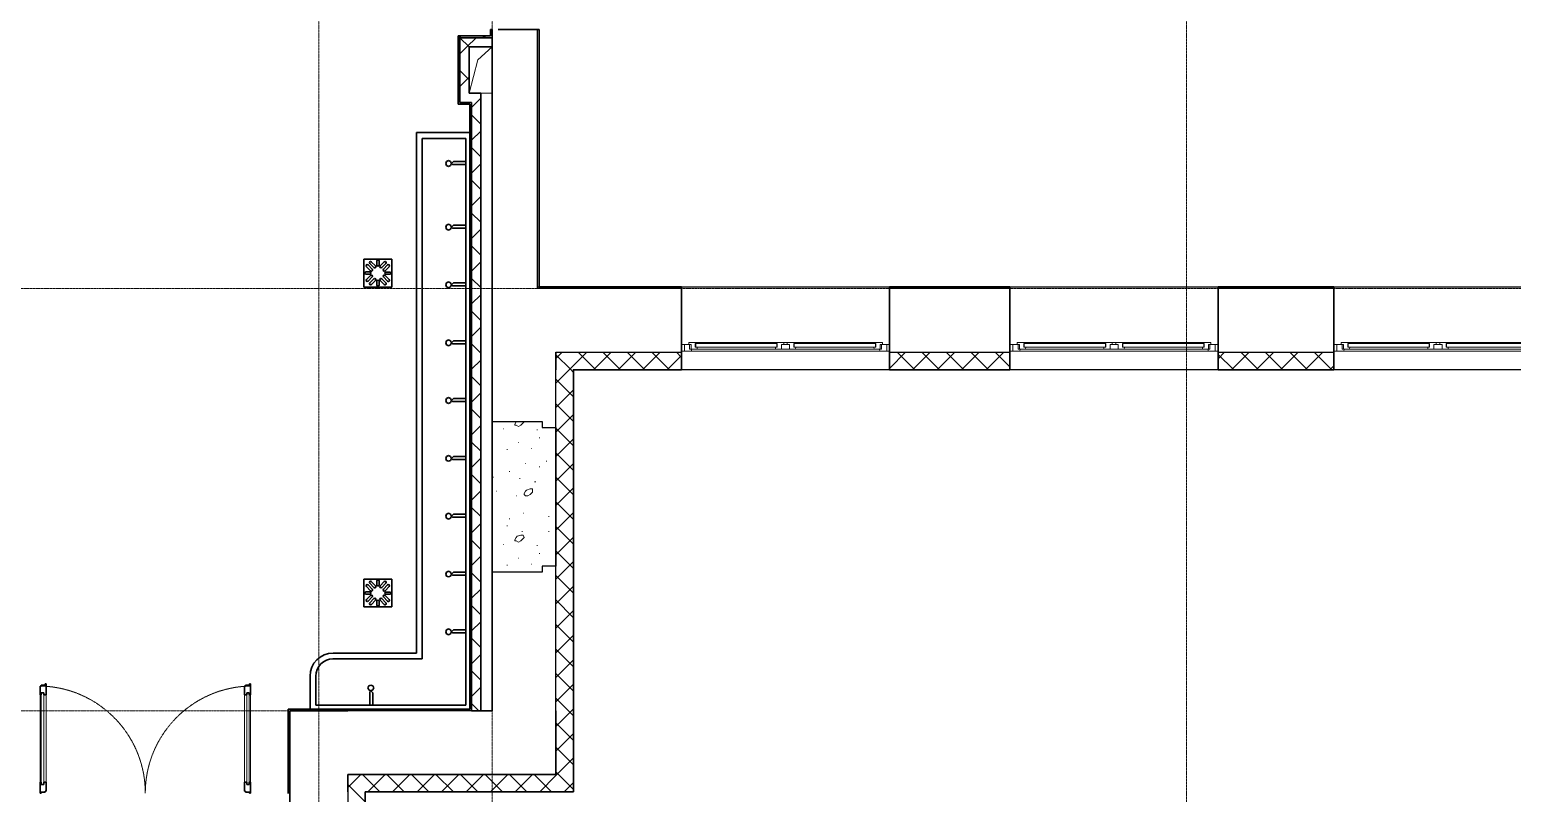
# Model space of a CAD drawing. Header units: millimetres. Extents: x -695119 to 412940, y -249585 to 622758.
# Drawn here: x 12194 to 25012, y -35734 to -29130 of the extents above; entities that cross this region are included whole.
import ezdxf

# ---------------------------------------------------------------- set-up
doc = ezdxf.new("R2010")
doc.units = ezdxf.units.MM
doc.linetypes.add('ADSK_Линия сетки', pattern=[25, 20, -2.5, 0, -2.5])
doc.linetypes.add('ADSK_Штриховая_ш2 п1_5', pattern=[4.5, 3, -1.5])
for name, color, linetype, lineweight in [('Каркас_Импост', 8, 'Continuous', 9), ('Линии', 7, 'Continuous', 9), ('Окна', 252, 'Continuous', 9), ('Оси', 252, 'Continuous', 9), ('Остекление', 8, 'Continuous', 9), ('Открывание', 8, 'ADSK_Штриховая_ш2 п1_5', 9), ('Панель', 252, 'Continuous', 30), ('Перекрытия', 7, 'Continuous', 18), ('Стены разрез', 7, 'Continuous', 30), ('Стены штриховка', 7, 'Continuous', 9)]:
    doc.layers.add(name, color=color, linetype=linetype, lineweight=lineweight)
doc.layers.add('Стены', color=194, linetype='Continuous')

# ---------------------------------------------------------------- blocks, each defined once
blk = doc.blocks.new('1 этаж')
at = {"color": 251, "lineweight": 18, "true_color": 0x636466}
for p, q in [((-28756, -110457), (-28882, -110567)), ((-28882, -110567), (-28956, -110857)), ((-28756, -110857), (-28856, -110857))]:
    blk.add_line(p, q, dxfattribs=at)
at = {"layer": 'Каркас_Импост', "color": 251, "lineweight": 18, "true_color": 0x636466}
for p, q in [((-27058, -113029), (-27096, -113029)), ((-27096, -113029), (-27096, -113087)), ((-27002, -113012), (-27058, -113012)), ((-27058, -113012), (-27058, -113029)), ((-27058, -113029), (-27038, -113029)), ((-27050, -113070), (-27050, -113029)), ((-27038, -113029), (-27038, -113070)), ((-27001, -113013), (-27002, -113012)), ((-27000, -113012), (-27001, -113013)), ((-27001, -113053), (-27001, -113021)), ((-27001, -113021), (-26983, -113021)), ((-26983, -113053), (-27001, -113053)), ((-26985, -113012), (-27000, -113012)), ((-26987, -113070), (-26983, -113053)), ((-26983, -113021), (-26985, -113012)), ((-26308, -113012), (-26311, -113021)), ((-26311, -113021), (-26293, -113021)), ((-26293, -113053), (-26311, -113053)), ((-26311, -113053), (-26306, -113070)), ((-26294, -113012), (-26308, -113012)), ((-26293, -113013), (-26294, -113012)), ((-26292, -113012), (-26293, -113013)), ((-26293, -113021), (-26293, -113053)), ((-26236, -113012), (-26292, -113012)), ((-26256, -113070), (-26256, -113029)), ((-26256, -113029), (-26236, -113029)), ((-26236, -113029), (-26236, -113012)), ((-26150, -113012), (-26206, -113012)), ((-26206, -113012), (-26206, -113029)), ((-26206, -113029), (-26186, -113029)), ((-26186, -113029), (-26186, -113070)), ((-26149, -113013), (-26150, -113012)), ((-26148, -113012), (-26149, -113013)), ((-26149, -113053), (-26149, -113021)), ((-26149, -113021), (-26131, -113021)), ((-26131, -113053), (-26149, -113053)), ((-26133, -113012), (-26148, -113012)), ((-26135, -113070), (-26131, -113053)), ((-26131, -113021), (-26133, -113012)), ((-25456, -113012), (-25459, -113021)), ((-25459, -113021), (-25441, -113021)), ((-25441, -113053), (-25459, -113053)), ((-25459, -113053), (-25454, -113070)), ((-25442, -113012), (-25456, -113012)), ((-25441, -113013), (-25442, -113012)), ((-25440, -113012), (-25441, -113013)), ((-25441, -113021), (-25441, -113053)), ((-25384, -113012), (-25440, -113012)), ((-25404, -113070), (-25404, -113029)), ((-25404, -113029), (-25384, -113029)), ((-25392, -113029), (-25392, -113070)), ((-25384, -113029), (-25384, -113012)), ((-25346, -113029), (-25384, -113029)), ((-25346, -113087), (-25346, -113029)), ((-24218, -113029), (-24256, -113029)), ((-24256, -113029), (-24256, -113087)), ((-24162, -113012), (-24218, -113012)), ((-24218, -113012), (-24218, -113029)), ((-24218, -113029), (-24198, -113029)), ((-24210, -113070), (-24210, -113029)), ((-24198, -113029), (-24198, -113070)), ((-24161, -113013), (-24162, -113012)), ((-24160, -113012), (-24161, -113013)), ((-24161, -113053), (-24161, -113021)), ((-24161, -113021), (-24143, -113021)), ((-24143, -113053), (-24161, -113053)), ((-24145, -113012), (-24160, -113012)), ((-24147, -113070), (-24143, -113053)), ((-24143, -113021), (-24145, -113012)), ((-23468, -113012), (-23471, -113021)), ((-23471, -113021), (-23453, -113021)), ((-23453, -113053), (-23471, -113053)), ((-23471, -113053), (-23466, -113070)), ((-23454, -113012), (-23468, -113012)), ((-23453, -113013), (-23454, -113012)), ((-23452, -113012), (-23453, -113013)), ((-23453, -113021), (-23453, -113053)), ((-23396, -113012), (-23452, -113012)), ((-23416, -113070), (-23416, -113029)), ((-23416, -113029), (-23396, -113029)), ((-23396, -113029), (-23396, -113012)), ((-23310, -113012), (-23366, -113012)), ((-23366, -113012), (-23366, -113029)), ((-23366, -113029), (-23346, -113029)), ((-23346, -113029), (-23346, -113070)), ((-23309, -113013), (-23310, -113012)), ((-23308, -113012), (-23309, -113013)), ((-23309, -113053), (-23309, -113021)), ((-23309, -113021), (-23291, -113021)), ((-23291, -113053), (-23309, -113053)), ((-23293, -113012), (-23308, -113012)), ((-23295, -113070), (-23291, -113053)), ((-23291, -113021), (-23293, -113012)), ((-22616, -113012), (-22619, -113021)), ((-22619, -113021), (-22601, -113021)), ((-22601, -113053), (-22619, -113053)), ((-22619, -113053), (-22614, -113070)), ((-22602, -113012), (-22616, -113012)), ((-22601, -113013), (-22602, -113012)), ((-22600, -113012), (-22601, -113013)), ((-22601, -113021), (-22601, -113053)), ((-22544, -113012), (-22600, -113012)), ((-22564, -113070), (-22564, -113029)), ((-22564, -113029), (-22544, -113029)), ((-22552, -113029), (-22552, -113070)), ((-22544, -113029), (-22544, -113012)), ((-22506, -113029), (-22544, -113029)), ((-22506, -113087), (-22506, -113029)), ((-21418, -113029), (-21456, -113029)), ((-21456, -113029), (-21456, -113087)), ((-21362, -113012), (-21418, -113012)), ((-21418, -113012), (-21418, -113029)), ((-21418, -113029), (-21398, -113029)), ((-21410, -113070), (-21410, -113029)), ((-21398, -113029), (-21398, -113070)), ((-21361, -113013), (-21362, -113012)), ((-21360, -113012), (-21361, -113013)), ((-21361, -113053), (-21361, -113021)), ((-21361, -113021), (-21343, -113021)), ((-21343, -113053), (-21361, -113053)), ((-21345, -113012), (-21360, -113012)), ((-21347, -113070), (-21343, -113053)), ((-21343, -113021), (-21345, -113012)), ((-20668, -113012), (-20671, -113021)), ((-20671, -113021), (-20653, -113021)), ((-20653, -113053), (-20671, -113053)), ((-20671, -113053), (-20666, -113070)), ((-20654, -113012), (-20668, -113012)), ((-20653, -113013), (-20654, -113012)), ((-20652, -113012), (-20653, -113013)), ((-20653, -113021), (-20653, -113053)), ((-20596, -113012), (-20652, -113012)), ((-20616, -113070), (-20616, -113029)), ((-20616, -113029), (-20596, -113029)), ((-20596, -113029), (-20596, -113012)), ((-20510, -113012), (-20566, -113012)), ((-20566, -113012), (-20566, -113029)), ((-20566, -113029), (-20546, -113029)), ((-20546, -113029), (-20546, -113070)), ((-20509, -113013), (-20510, -113012)), ((-20508, -113012), (-20509, -113013)), ((-20509, -113053), (-20509, -113021)), ((-20509, -113021), (-20491, -113021)), ((-20491, -113053), (-20509, -113053)), ((-20493, -113012), (-20508, -113012)), ((-20495, -113070), (-20491, -113053)), ((-20491, -113021), (-20493, -113012)), ((-27096, -113087), (-27036, -113087)), ((-27038, -113070), (-27050, -113070)), ((-27038, -113070), (-26987, -113070)), ((-27036, -113087), (-27032, -113070)), ((-26306, -113070), (-26256, -113070)), ((-26186, -113070), (-26135, -113070)), ((-25454, -113070), (-25404, -113070)), ((-25410, -113070), (-25405, -113087)), ((-25405, -113087), (-25346, -113087)), ((-25392, -113070), (-25404, -113070)), ((-24256, -113087), (-24196, -113087)), ((-24198, -113070), (-24210, -113070)), ((-24198, -113070), (-24147, -113070)), ((-24196, -113087), (-24192, -113070)), ((-23466, -113070), (-23416, -113070)), ((-23346, -113070), (-23295, -113070)), ((-22614, -113070), (-22564, -113070)), ((-22570, -113070), (-22565, -113087)), ((-22565, -113087), (-22506, -113087)), ((-22552, -113070), (-22564, -113070)), ((-21456, -113087), (-21396, -113087)), ((-21398, -113070), (-21410, -113070)), ((-21398, -113070), (-21347, -113070)), ((-21396, -113087), (-21392, -113070)), ((-20666, -113070), (-20616, -113070)), ((-20546, -113070), (-20495, -113070))]:
    blk.add_line(p, q, dxfattribs=at)
at = {"layer": 'Каркас_Импост', "color": 251, "true_color": 0x636466}
for p, q in [((-27000, -113012), (-27002, -113012)), ((-26308, -113012), (-26985, -113012)), ((-26292, -113012), (-26294, -113012)), ((-26236, -113012), (-26206, -113012)), ((-26206, -113029), (-26236, -113029)), ((-26148, -113012), (-26150, -113012)), ((-25456, -113012), (-26133, -113012)), ((-25440, -113012), (-25442, -113012)), ((-24160, -113012), (-24162, -113012)), ((-23468, -113012), (-24145, -113012)), ((-23452, -113012), (-23454, -113012)), ((-23396, -113012), (-23366, -113012)), ((-23366, -113029), (-23396, -113029)), ((-23308, -113012), (-23310, -113012)), ((-22616, -113012), (-23293, -113012)), ((-22600, -113012), (-22602, -113012)), ((-21360, -113012), (-21362, -113012)), ((-20668, -113012), (-21345, -113012)), ((-20652, -113012), (-20654, -113012)), ((-20596, -113012), (-20566, -113012)), ((-20566, -113029), (-20596, -113029)), ((-20508, -113012), (-20510, -113012)), ((-19816, -113012), (-20493, -113012)), ((-27036, -113087), (-25405, -113087)), ((-26987, -113070), (-26306, -113070)), ((-26186, -113070), (-26256, -113070)), ((-26135, -113070), (-25454, -113070)), ((-24196, -113087), (-22565, -113087)), ((-24147, -113070), (-23466, -113070)), ((-23346, -113070), (-23416, -113070)), ((-23295, -113070), (-22614, -113070)), ((-21396, -113087), (-19765, -113087)), ((-21347, -113070), (-20666, -113070)), ((-20546, -113070), (-20616, -113070)), ((-20495, -113070), (-19814, -113070))]:
    blk.add_line(p, q, dxfattribs=at)
at = {"layer": 'Линии', "color": 251, "lineweight": 30, "true_color": 0x636466}
for p, q in [((-29412, -115698), (-29412, -111198)), ((-28951, -111198), (-29412, -111198)), ((-29362, -115749), (-29362, -111248)), ((-28986, -111248), (-29362, -111248)), ((-28986, -111248), (-28986, -116147)), ((-29151, -111448), (-29159, -111465)), ((-29159, -111465), (-29151, -111482)), ((-29134, -111439), (-29151, -111448)), ((-29151, -111482), (-29134, -111490)), ((-29117, -111448), (-29134, -111439)), ((-29134, -111490), (-29117, -111482)), ((-29109, -111465), (-29117, -111448)), ((-29117, -111482), (-29109, -111465)), ((-29100, -111456), (-29109, -111465)), ((-29109, -111465), (-29100, -111473)), ((-29092, -111448), (-29100, -111456)), ((-29100, -111473), (-29092, -111473)), ((-28990, -111448), (-29092, -111448)), ((-29092, -111473), (-28990, -111473)), ((-29151, -111998), (-29159, -112015)), ((-29159, -112015), (-29151, -112032)), ((-29134, -111989), (-29151, -111998)), ((-29117, -111998), (-29134, -111989)), ((-29109, -112015), (-29117, -111998)), ((-29117, -112032), (-29109, -112015)), ((-29100, -112006), (-29109, -112015)), ((-29109, -112015), (-29100, -112023)), ((-29092, -111998), (-29100, -112006)), ((-29100, -112023), (-29092, -112023)), ((-28990, -111998), (-29092, -111998)), ((-29092, -112023), (-28990, -112023)), ((-29151, -112032), (-29134, -112040)), ((-29134, -112040), (-29117, -112032)), ((-29626, -112292), (-29866, -112292)), ((-29866, -112293), (-29866, -112533)), ((-29847, -112402), (-29815, -112402)), ((-29808, -112393), (-29844, -112357)), ((-29830, -112342), (-29794, -112378)), ((-29780, -112364), (-29816, -112328)), ((-29802, -112314), (-29766, -112350)), ((-29755, -112342), (-29755, -112309)), ((-29735, -112309), (-29735, -112342)), ((-29690, -112314), (-29727, -112350)), ((-29712, -112364), (-29676, -112328)), ((-29698, -112378), (-29662, -112342)), ((-29647, -112357), (-29683, -112393)), ((-29674, -112403), (-29642, -112403)), ((-29626, -112533), (-29626, -112293)), ((-29866, -112533), (-29626, -112533)), ((-29815, -112422), (-29848, -112422)), ((-29844, -112468), (-29808, -112432)), ((-29794, -112446), (-29830, -112483)), ((-29816, -112497), (-29779, -112461)), ((-29765, -112475), (-29801, -112511)), ((-29755, -112515), (-29755, -112483)), ((-29735, -112483), (-29735, -112515)), ((-29690, -112511), (-29726, -112475)), ((-29712, -112461), (-29676, -112497)), ((-29661, -112483), (-29698, -112446)), ((-29683, -112432), (-29647, -112468)), ((-29642, -112423), (-29674, -112423)), ((-29151, -112498), (-29159, -112515)), ((-29159, -112515), (-29151, -112532)), ((-29134, -112489), (-29151, -112498)), ((-29151, -112532), (-29134, -112540)), ((-29117, -112498), (-29134, -112489)), ((-29134, -112540), (-29117, -112532)), ((-29109, -112515), (-29117, -112498)), ((-29117, -112532), (-29109, -112515)), ((-29100, -112506), (-29109, -112515)), ((-29109, -112515), (-29100, -112523)), ((-29092, -112498), (-29100, -112506)), ((-29100, -112523), (-29092, -112523)), ((-28990, -112498), (-29092, -112498)), ((-29092, -112523), (-28990, -112523)), ((-29151, -112998), (-29159, -113015)), ((-29159, -113015), (-29151, -113032)), ((-29134, -112989), (-29151, -112998)), ((-29151, -113032), (-29134, -113040)), ((-29117, -112998), (-29134, -112989)), ((-29134, -113040), (-29117, -113032)), ((-29109, -113015), (-29117, -112998)), ((-29117, -113032), (-29109, -113015)), ((-29100, -113006), (-29109, -113015)), ((-29109, -113015), (-29100, -113023)), ((-29092, -112998), (-29100, -113006)), ((-29100, -113023), (-29092, -113023)), ((-28990, -112998), (-29092, -112998)), ((-29092, -113023), (-28990, -113023)), ((-29151, -113498), (-29159, -113515)), ((-29159, -113515), (-29151, -113532)), ((-29134, -113489), (-29151, -113498)), ((-29151, -113532), (-29134, -113540)), ((-29117, -113498), (-29134, -113489)), ((-29134, -113540), (-29117, -113532)), ((-29109, -113515), (-29117, -113498)), ((-29117, -113532), (-29109, -113515)), ((-29100, -113506), (-29109, -113515)), ((-29109, -113515), (-29100, -113523)), ((-29092, -113498), (-29100, -113506)), ((-29100, -113523), (-29092, -113523)), ((-28990, -113498), (-29092, -113498)), ((-29092, -113523), (-28990, -113523)), ((-29151, -113998), (-29159, -114015)), ((-29159, -114015), (-29151, -114032)), ((-29134, -113989), (-29151, -113998)), ((-29151, -114032), (-29134, -114040)), ((-29117, -113998), (-29134, -113989)), ((-29134, -114040), (-29117, -114032)), ((-29109, -114015), (-29117, -113998)), ((-29117, -114032), (-29109, -114015)), ((-29100, -114006), (-29109, -114015)), ((-29109, -114015), (-29100, -114023)), ((-29092, -113998), (-29100, -114006)), ((-29100, -114023), (-29092, -114023)), ((-28990, -113998), (-29092, -113998)), ((-29092, -114023), (-28990, -114023)), ((-29151, -114498), (-29159, -114515)), ((-29159, -114515), (-29151, -114532)), ((-29134, -114489), (-29151, -114498)), ((-29151, -114532), (-29134, -114540)), ((-29117, -114498), (-29134, -114489)), ((-29134, -114540), (-29117, -114532)), ((-29109, -114515), (-29117, -114498)), ((-29117, -114532), (-29109, -114515)), ((-29100, -114506), (-29109, -114515)), ((-29109, -114515), (-29100, -114523)), ((-29092, -114498), (-29100, -114506)), ((-29100, -114523), (-29092, -114523)), ((-28990, -114498), (-29092, -114498)), ((-29092, -114523), (-28990, -114523)), ((-29866, -115059), (-29866, -115299)), ((-29626, -115059), (-29866, -115059)), ((-29780, -115131), (-29816, -115094)), ((-29802, -115080), (-29766, -115117)), ((-29755, -115108), (-29755, -115076)), ((-29735, -115076), (-29735, -115108)), ((-29690, -115080), (-29727, -115117)), ((-29712, -115131), (-29676, -115094)), ((-29626, -115299), (-29626, -115059)), ((-29151, -114998), (-29159, -115015)), ((-29159, -115015), (-29151, -115032)), ((-29134, -114989), (-29151, -114998)), ((-29151, -115032), (-29134, -115040)), ((-29117, -114998), (-29134, -114989)), ((-29134, -115040), (-29117, -115032)), ((-29109, -115015), (-29117, -114998)), ((-29117, -115032), (-29109, -115015)), ((-29100, -115006), (-29109, -115015)), ((-29109, -115015), (-29100, -115023)), ((-29092, -114998), (-29100, -115006)), ((-29100, -115023), (-29092, -115023)), ((-28990, -114998), (-29092, -114998)), ((-29092, -115023), (-28990, -115023)), ((-29815, -115189), (-29848, -115189)), ((-29847, -115169), (-29815, -115169)), ((-29808, -115160), (-29844, -115123)), ((-29844, -115235), (-29808, -115199)), ((-29830, -115109), (-29794, -115145)), ((-29794, -115213), (-29830, -115249)), ((-29816, -115264), (-29779, -115227)), ((-29712, -115227), (-29676, -115264)), ((-29698, -115145), (-29662, -115109)), ((-29661, -115249), (-29698, -115213)), ((-29647, -115123), (-29683, -115160)), ((-29683, -115199), (-29647, -115235)), ((-29674, -115170), (-29642, -115170)), ((-29642, -115190), (-29674, -115190)), ((-29866, -115299), (-29626, -115299)), ((-29765, -115241), (-29801, -115278)), ((-29755, -115282), (-29755, -115250)), ((-29735, -115250), (-29735, -115282)), ((-29690, -115278), (-29726, -115241)), ((-29134, -115489), (-29151, -115498)), ((-29117, -115498), (-29134, -115489)), ((-29151, -115498), (-29159, -115515)), ((-29159, -115515), (-29151, -115532)), ((-29151, -115532), (-29134, -115540)), ((-29134, -115540), (-29117, -115532)), ((-29109, -115515), (-29117, -115498)), ((-29117, -115532), (-29109, -115515)), ((-29100, -115506), (-29109, -115515)), ((-29109, -115515), (-29100, -115523)), ((-29092, -115498), (-29100, -115506)), ((-29100, -115523), (-29092, -115523)), ((-28990, -115498), (-29092, -115498)), ((-29092, -115523), (-28990, -115523)), ((-30132, -115698), (-29412, -115698)), ((-30136, -115749), (-29362, -115749)), ((-30332, -116182), (-30332, -115898)), ((-30282, -116147), (-30282, -115898)), ((-29823, -115982), (-29831, -115999)), ((-29831, -115999), (-29823, -116016)), ((-29806, -115974), (-29823, -115982)), ((-29789, -115982), (-29806, -115974)), ((-29781, -115999), (-29789, -115982)), ((-29789, -116016), (-29781, -115999)), ((-29823, -116016), (-29806, -116024)), ((-29806, -116024), (-29814, -116033)), ((-29814, -116033), (-29814, -116041)), ((-29814, -116041), (-29814, -116143)), ((-29806, -116024), (-29789, -116016)), ((-29798, -116033), (-29806, -116024)), ((-29789, -116041), (-29798, -116033)), ((-29789, -116143), (-29789, -116041)), ((-28986, -116147), (-30282, -116147))]:
    blk.add_line(p, q, dxfattribs=at)
for centre, radius, start, end in [((-29847, -112412), 10, 89.6219, 269.6219), ((-29837, -112349), 10, 45, 225), ((-29809, -112321), 10, 45, 225), ((-29815, -112412), 10, 269.6219, 89.6219), ((-29801, -112386), 10, 225, 45), ((-29773, -112357), 10, 225, 45), ((-29745, -112309), 10, 0, 180), ((-29745, -112342), 10, 180, 0), ((-29719, -112357), 10, 135, 315), ((-29690, -112386), 10, 135, 315), ((-29683, -112321), 10, 315, 135), ((-29674, -112413), 10, 89.6219, 269.6219), ((-29655, -112349), 10, 315, 135), ((-29642, -112413), 10, 269.6219, 89.6219), ((-29837, -112475), 10, 135, 315), ((-29808, -112504), 10, 135, 315), ((-29801, -112439), 10, 315, 135), ((-29772, -112468), 10, 315, 135), ((-29745, -112483), 10, 0, 180), ((-29745, -112515), 10, 180, 0), ((-29719, -112468), 10, 45, 225), ((-29690, -112439), 10, 45, 225), ((-29683, -112504), 10, 225, 45), ((-29654, -112475), 10, 225, 45), ((-29809, -115087), 10, 45, 225), ((-29745, -115076), 10, 0, 180), ((-29683, -115087), 10, 315, 135), ((-29847, -115179), 10, 89.6219, 269.6219), ((-29837, -115116), 10, 45, 225), ((-29815, -115179), 10, 269.6219, 89.6219), ((-29801, -115153), 10, 225, 45), ((-29801, -115206), 10, 315, 135), ((-29773, -115124), 10, 225, 45), ((-29772, -115234), 10, 315, 135), ((-29745, -115108), 10, 180, 0), ((-29719, -115124), 10, 135, 315), ((-29719, -115234), 10, 45, 225), ((-29690, -115153), 10, 135, 315), ((-29690, -115206), 10, 45, 225), ((-29674, -115180), 10, 89.6219, 269.6219), ((-29655, -115116), 10, 315, 135), ((-29642, -115180), 10, 269.6219, 89.6219), ((-29837, -115242), 10, 135, 315), ((-29808, -115271), 10, 135, 315), ((-29745, -115250), 10, 0, 180), ((-29745, -115282), 10, 180, 0), ((-29683, -115271), 10, 225, 45), ((-29654, -115242), 10, 225, 45), ((-30132, -115898), 200, 90, 180), ((-30132, -115898), 150, 90, 180)]:
    blk.add_arc(centre, radius, start, end, dxfattribs=at)
at = {"layer": 'Окна', "color": 251, "true_color": 0x636466}
for p, q in [((-27096, -113029), (-27121, -113029)), ((-27096, -113087), (-27096, -113029)), ((-25321, -113029), (-25346, -113029)), ((-25346, -113029), (-25346, -113087)), ((-24256, -113029), (-24281, -113029)), ((-24256, -113087), (-24256, -113029)), ((-22481, -113029), (-22506, -113029)), ((-22506, -113029), (-22506, -113087)), ((-21456, -113029), (-21481, -113029)), ((-21456, -113087), (-21456, -113029)), ((-27121, -113087), (-27096, -113087)), ((-25346, -113087), (-25321, -113087)), ((-24281, -113087), (-24256, -113087)), ((-22506, -113087), (-22481, -113087)), ((-21481, -113087), (-21456, -113087))]:
    blk.add_line(p, q, dxfattribs=at)
at = {"layer": 'Оси', "color": 251, "linetype": 'ADSK_Линия сетки', "true_color": 0x636466}
for p, q in [((-30256, -96281), (-30256, -160943)), ((-28756, -96281), (-28756, -160943)), ((-22756, -96281), (-22756, -159673)), ((4311, -112547), (-72628, -112547)), ((-30136, -116197), (-72628, -116197))]:
    blk.add_line(p, q, dxfattribs=at)
at = {"layer": 'Остекление', "color": 251, "true_color": 0x636466}
for p, q in [((-26998, -113021), (-27001, -113021)), ((-27001, -113021), (-27001, -113053)), ((-27001, -113053), (-26998, -113053)), ((-26296, -113021), (-26998, -113021)), ((-26998, -113021), (-26998, -113053)), ((-26998, -113053), (-26998, -113021)), ((-26998, -113053), (-26296, -113053)), ((-26296, -113053), (-26296, -113021)), ((-26296, -113021), (-26296, -113053)), ((-26293, -113021), (-26296, -113021)), ((-26296, -113053), (-26293, -113053)), ((-26293, -113053), (-26293, -113021)), ((-26146, -113021), (-26149, -113021)), ((-26149, -113021), (-26149, -113053)), ((-26149, -113053), (-26146, -113053)), ((-25444, -113021), (-26146, -113021)), ((-26146, -113021), (-26146, -113053)), ((-26146, -113053), (-26146, -113021)), ((-26146, -113053), (-25444, -113053)), ((-25444, -113053), (-25444, -113021)), ((-25444, -113021), (-25444, -113053)), ((-25441, -113021), (-25444, -113021)), ((-25444, -113053), (-25441, -113053)), ((-25441, -113053), (-25441, -113021)), ((-24158, -113021), (-24161, -113021)), ((-24161, -113021), (-24161, -113053)), ((-24161, -113053), (-24158, -113053)), ((-23456, -113021), (-24158, -113021)), ((-24158, -113021), (-24158, -113053)), ((-24158, -113053), (-24158, -113021)), ((-24158, -113053), (-23456, -113053)), ((-23456, -113053), (-23456, -113021)), ((-23456, -113021), (-23456, -113053)), ((-23453, -113021), (-23456, -113021)), ((-23456, -113053), (-23453, -113053)), ((-23453, -113053), (-23453, -113021)), ((-23306, -113021), (-23309, -113021)), ((-23309, -113021), (-23309, -113053)), ((-23309, -113053), (-23306, -113053)), ((-22604, -113021), (-23306, -113021)), ((-23306, -113021), (-23306, -113053)), ((-23306, -113053), (-23306, -113021)), ((-23306, -113053), (-22604, -113053)), ((-22604, -113053), (-22604, -113021)), ((-22604, -113021), (-22604, -113053)), ((-22601, -113021), (-22604, -113021)), ((-22604, -113053), (-22601, -113053)), ((-22601, -113053), (-22601, -113021)), ((-21358, -113021), (-21361, -113021)), ((-21361, -113021), (-21361, -113053)), ((-21361, -113053), (-21358, -113053)), ((-20656, -113021), (-21358, -113021)), ((-21358, -113021), (-21358, -113053)), ((-21358, -113053), (-21358, -113021)), ((-21358, -113053), (-20656, -113053)), ((-20656, -113053), (-20656, -113021)), ((-20656, -113021), (-20656, -113053)), ((-20653, -113021), (-20656, -113021)), ((-20656, -113053), (-20653, -113053)), ((-20653, -113053), (-20653, -113021)), ((-20506, -113021), (-20509, -113021)), ((-20509, -113021), (-20509, -113053)), ((-20509, -113053), (-20506, -113053)), ((-19804, -113021), (-20506, -113021)), ((-20506, -113021), (-20506, -113053)), ((-20506, -113053), (-20506, -113021)), ((-20506, -113053), (-19804, -113053)), ((-32655, -116041), (-32655, -116833)), ((-32634, -116041), (-32655, -116041)), ((-32634, -116833), (-32634, -116041)), ((-30878, -116833), (-30878, -116041)), ((-30878, -116041), (-30857, -116041)), ((-30857, -116041), (-30857, -116833)), ((-32655, -116833), (-32634, -116833)), ((-30857, -116833), (-30878, -116833))]:
    blk.add_line(p, q, dxfattribs=at)
at = {"layer": 'Открывание', "color": 251, "true_color": 0x636466}
for centre, start, end in [((-32682, -116909), 0, 88.8862), ((-30830, -116909), 91.1138, 180)]:
    blk.add_arc(centre, 926, start, end, dxfattribs=at)
at = {"layer": 'Панель', "color": 251, "true_color": 0x636466}
for p, q in [((-32656, -115983), (-32664, -115983)), ((-32664, -115983), (-32664, -116059)), ((-32622, -115974), (-32656, -115974)), ((-32656, -115974), (-32656, -115983)), ((-32614, -115965), (-32622, -115965)), ((-32622, -115965), (-32622, -115974)), ((-32614, -116059), (-32614, -115965)), ((-30890, -115983), (-30898, -115983)), ((-30898, -115983), (-30898, -116059)), ((-30856, -115974), (-30890, -115974)), ((-30890, -115974), (-30890, -115983)), ((-30848, -115965), (-30856, -115965)), ((-30856, -115965), (-30856, -115974)), ((-30848, -116059), (-30848, -115965)), ((-32655, -116059), (-32664, -116059)), ((-32655, -116041), (-32655, -116059)), ((-32634, -116041), (-32655, -116041)), ((-32634, -116059), (-32634, -116041)), ((-32614, -116059), (-32634, -116059)), ((-30898, -116059), (-30878, -116059)), ((-30878, -116059), (-30878, -116041)), ((-30878, -116041), (-30857, -116041)), ((-30857, -116041), (-30857, -116059)), ((-30857, -116059), (-30848, -116059)), ((-32664, -116815), (-32664, -116909)), ((-32655, -116815), (-32664, -116815)), ((-32655, -116833), (-32655, -116815)), ((-32634, -116833), (-32655, -116833)), ((-32634, -116815), (-32634, -116833)), ((-32614, -116815), (-32634, -116815)), ((-32622, -116900), (-32622, -116891)), ((-32622, -116891), (-32614, -116891)), ((-32614, -116891), (-32614, -116815)), ((-30898, -116815), (-30898, -116891)), ((-30898, -116815), (-30878, -116815)), ((-30898, -116891), (-30890, -116891)), ((-30890, -116891), (-30890, -116900)), ((-30878, -116815), (-30878, -116833)), ((-30878, -116833), (-30857, -116833)), ((-30857, -116815), (-30848, -116815)), ((-30857, -116833), (-30857, -116815)), ((-30848, -116909), (-30848, -116815)), ((-32664, -116909), (-32656, -116909)), ((-32656, -116909), (-32656, -116900)), ((-32656, -116900), (-32622, -116900)), ((-30890, -116900), (-30856, -116900)), ((-30856, -116900), (-30856, -116909)), ((-30856, -116909), (-30848, -116909))]:
    blk.add_line(p, q, dxfattribs=at)
at = {"layer": 'Панель', "color": 251, "lineweight": 9, "true_color": 0x636466}
for p, q in [((-32664, -116059), (-32664, -116815)), ((-32614, -116815), (-32614, -116059)), ((-30898, -116059), (-30898, -116815)), ((-30848, -116815), (-30848, -116059))]:
    blk.add_line(p, q, dxfattribs=at)
at = {"layer": 'Перекрытия', "color": 251, "true_color": 0x636466}
blk.add_line((-28756, -110857), (-28856, -110857), dxfattribs=at)
at = {"layer": 'Стены', "color": 251, "true_color": 0x636466}
for p, q in [((-28756, -110307), (-28756, -110377)), ((-28756, -110377), (-28756, -110307)), ((-28366, -112532), (-28366, -110307)), ((-27121, -112532), (-25321, -112532)), ((-24281, -112532), (-22481, -112532)), ((-21481, -112532), (-19681, -112532)), ((-27121, -112547), (-28366, -112547)), ((-24281, -112547), (-25321, -112547)), ((-21481, -112547), (-22481, -112547)), ((-28206, -113097), (-27121, -113097)), ((-25321, -113097), (-24281, -113097)), ((-22481, -113097), (-21481, -113097)), ((-28206, -113747), (-28206, -113249)), ((-25321, -113249), (-27121, -113249)), ((-22481, -113249), (-24281, -113249)), ((-19681, -113249), (-21481, -113249)), ((-28756, -113697), (-28326, -113697)), ((-28326, -113697), (-28326, -113747)), ((-28326, -113747), (-28206, -113747)), ((-28206, -114947), (-28326, -114947)), ((-28326, -114947), (-28326, -114997)), ((-28206, -116197), (-28206, -114947)), ((-28326, -114997), (-28756, -114997)), ((-28936, -116197), (-30006, -116197)), ((-30006, -116899), (-30006, -117357))]:
    blk.add_line(p, q, dxfattribs=at)
at = {"layer": 'Стены разрез', "color": 251, "true_color": 0x636466}
for p, q in [((-28771, -110362), (-29051, -110362)), ((-29051, -110362), (-29051, -110952)), ((-28771, -110307), (-28771, -110362)), ((-28756, -110307), (-28771, -110307)), ((-28351, -110307), (-28706, -110307)), ((-28351, -112532), (-28351, -110307)), ((-29036, -110377), (-29036, -110937)), ((-29036, -110377), (-28756, -110377)), ((-28956, -110857), (-28956, -110457)), ((-28956, -110457), (-28756, -110457)), ((-28756, -110377), (-28756, -116197)), ((-28856, -110857), (-28956, -110857)), ((-28856, -116197), (-28856, -110857)), ((-29051, -110952), (-28951, -110952)), ((-29036, -110937), (-28936, -110937)), ((-28951, -110952), (-28951, -116182)), ((-28936, -110937), (-28936, -116197)), ((-28366, -112547), (-28366, -112532)), ((-27121, -112532), (-28351, -112532)), ((-27121, -113249), (-27121, -112532)), ((-25321, -112532), (-25321, -113249)), ((-24281, -112532), (-25321, -112532)), ((-24281, -113249), (-24281, -112532)), ((-22481, -112532), (-22481, -113249)), ((-21481, -112532), (-22481, -112532)), ((-21481, -113249), (-21481, -112532)), ((-28206, -113249), (-28206, -113097)), ((-28054, -113249), (-27121, -113249)), ((-28054, -116899), (-28054, -113249)), ((-25321, -113249), (-24281, -113249)), ((-22481, -113249), (-21481, -113249)), ((-28206, -113747), (-28206, -114947)), ((-28951, -116182), (-30521, -116182)), ((-30521, -116182), (-30521, -116912)), ((-30006, -116197), (-30506, -116197)), ((-30506, -117062), (-30506, -116197)), ((-28756, -116197), (-28936, -116197)), ((-28206, -116747), (-28206, -116197)), ((-30006, -116747), (-28206, -116747)), ((-30006, -116747), (-30006, -116899)), ((-29854, -116899), (-28054, -116899)), ((-29854, -117357), (-29854, -116899))]:
    blk.add_line(p, q, dxfattribs=at)
at = {"layer": 'Стены разрез', "color": 251, "linetype": 'Continuous', "lineweight": 9, "true_color": 0x636466}
for p, q in [((-29039, -110377), (-29024, -110362)), ((-28825, -110377), (-28840, -110362)), ((-28827, -110377), (-28812, -110362)), ((-28771, -110322), (-28757, -110307)), ((-29037, -110377), (-29051, -110363)), ((-29051, -110389), (-29039, -110377)), ((-29036, -110378), (-29037, -110377)), ((-28957, -110457), (-29036, -110378)), ((-29036, -110516), (-28977, -110457)), ((-28977, -110457), (-28897, -110377)), ((-28956, -110458), (-28957, -110457)), ((-29036, -110591), (-29051, -110576)), ((-29051, -110602), (-29036, -110587)), ((-28956, -110741), (-29036, -110661)), ((-29036, -110799), (-28956, -110719)), ((-29036, -110803), (-29051, -110788)), ((-29051, -110814), (-29036, -110799)), ((-28977, -110952), (-28962, -110937)), ((-28936, -110981), (-28892, -110937)), ((-28892, -110937), (-28856, -110901)), ((-28936, -111115), (-28951, -111100)), ((-28951, -111138), (-28936, -111123)), ((-28856, -111124), (-28936, -111044)), ((-28936, -111264), (-28856, -111184)), ((-28936, -111327), (-28951, -111312)), ((-28951, -111350), (-28936, -111335)), ((-28856, -111407), (-28936, -111327)), ((-28936, -111547), (-28856, -111467)), ((-28936, -111539), (-28951, -111524)), ((-28951, -111562), (-28936, -111547)), ((-28856, -111690), (-28936, -111610)), ((-28936, -111751), (-28951, -111736)), ((-28951, -111774), (-28936, -111759)), ((-28936, -111830), (-28856, -111750)), ((-28856, -111973), (-28936, -111893)), ((-28936, -111963), (-28951, -111948)), ((-28951, -111986), (-28936, -111971)), ((-28936, -112113), (-28856, -112033)), ((-28936, -112176), (-28951, -112161)), ((-28951, -112199), (-28936, -112184)), ((-28856, -112256), (-28936, -112176)), ((-28936, -112388), (-28951, -112373)), ((-28951, -112411), (-28936, -112396)), ((-28936, -112396), (-28856, -112316)), ((-28856, -112538), (-28936, -112458)), ((-28352, -112547), (-28366, -112533)), ((-28239, -112547), (-28224, -112532)), ((-28140, -112547), (-28155, -112532)), ((-28027, -112547), (-28012, -112532)), ((-27928, -112547), (-27943, -112532)), ((-27815, -112547), (-27800, -112532)), ((-27715, -112547), (-27730, -112532)), ((-27603, -112547), (-27588, -112532)), ((-27503, -112547), (-27518, -112532)), ((-27390, -112547), (-27375, -112532)), ((-27291, -112547), (-27306, -112532)), ((-27178, -112547), (-27163, -112532)), ((-25269, -112547), (-25254, -112532)), ((-25170, -112547), (-25185, -112532)), ((-25057, -112547), (-25042, -112532)), ((-24958, -112547), (-24973, -112532)), ((-24845, -112547), (-24830, -112532)), ((-24746, -112547), (-24761, -112532)), ((-24633, -112547), (-24618, -112532)), ((-24533, -112547), (-24548, -112532)), ((-24421, -112547), (-24406, -112532)), ((-24321, -112547), (-24336, -112532)), ((-22412, -112547), (-22427, -112532)), ((-22299, -112547), (-22284, -112532)), ((-22200, -112547), (-22215, -112532)), ((-22087, -112547), (-22072, -112532)), ((-21988, -112547), (-22003, -112532)), ((-21875, -112547), (-21860, -112532)), ((-21776, -112547), (-21791, -112532)), ((-21663, -112547), (-21648, -112532)), ((-21564, -112547), (-21579, -112532)), ((-28936, -112600), (-28951, -112585)), ((-28951, -112623), (-28936, -112608)), ((-28936, -112679), (-28856, -112599)), ((-28936, -112812), (-28951, -112797)), ((-28856, -112821), (-28936, -112741)), ((-28951, -112835), (-28936, -112820)), ((-28936, -112961), (-28856, -112881)), ((-28936, -113024), (-28951, -113009)), ((-28951, -113047), (-28936, -113032)), ((-28856, -113104), (-28936, -113024)), ((-28936, -113244), (-28856, -113164)), ((-28206, -113151), (-28153, -113097)), ((-28076, -113247), (-28206, -113118)), ((-28090, -113247), (-27940, -113097)), ((-27864, -113247), (-28014, -113097)), ((-27878, -113247), (-27728, -113097)), ((-27652, -113247), (-27802, -113097)), ((-27666, -113247), (-27516, -113097)), ((-27440, -113247), (-27590, -113097)), ((-27454, -113247), (-27304, -113097)), ((-27228, -113247), (-27378, -113097)), ((-27242, -113247), (-27121, -113126)), ((-27121, -113142), (-27165, -113097)), ((-25319, -113233), (-25183, -113097)), ((-25106, -113247), (-25256, -113097)), ((-25121, -113247), (-24971, -113097)), ((-24894, -113247), (-25044, -113097)), ((-24908, -113247), (-24758, -113097)), ((-24682, -113247), (-24832, -113097)), ((-24696, -113247), (-24546, -113097)), ((-24470, -113247), (-24620, -113097)), ((-24484, -113247), (-24334, -113097)), ((-24283, -113222), (-24408, -113097)), ((-22481, -113153), (-22425, -113097)), ((-22349, -113247), (-22481, -113115)), ((-22363, -113247), (-22213, -113097)), ((-22136, -113247), (-22286, -113097)), ((-22151, -113247), (-22001, -113097)), ((-21924, -113247), (-22074, -113097)), ((-21939, -113247), (-21789, -113097)), ((-21712, -113247), (-21862, -113097)), ((-21726, -113247), (-21576, -113097)), ((-21500, -113247), (-21650, -113097)), ((-28936, -113236), (-28951, -113221)), ((-28951, -113259), (-28936, -113244)), ((-28856, -113387), (-28936, -113307)), ((-28206, -113363), (-28090, -113247)), ((-28056, -113268), (-28076, -113247)), ((-28054, -113269), (-28054, -113269)), ((-27298, -113249), (-27299, -113247)), ((-25318, -113247), (-25319, -113247)), ((-24936, -113247), (-24937, -113249)), ((-24600, -113249), (-24601, -113247)), ((-22120, -113247), (-22121, -113249)), ((-22019, -113249), (-22019, -113249)), ((-21784, -113249), (-21785, -113247)), ((-21514, -113247), (-21483, -113216)), ((-28936, -113448), (-28951, -113433)), ((-28056, -113480), (-28206, -113330)), ((-28206, -113575), (-28056, -113425)), ((-28054, -113363), (-28056, -113360)), ((-28951, -113471), (-28936, -113456)), ((-28936, -113527), (-28856, -113447)), ((-28056, -113692), (-28206, -113542)), ((-28054, -113472), (-28054, -113472)), ((-28054, -113566), (-28054, -113565)), ((-28936, -113660), (-28951, -113645)), ((-28951, -113683), (-28936, -113668)), ((-28856, -113670), (-28936, -113590)), ((-28206, -113787), (-28056, -113637)), ((-28936, -113810), (-28856, -113730)), ((-28660, -113758), (-28656, -113758)), ((-28560, -113718), (-28550, -113698)), ((-28560, -113728), (-28560, -113718)), ((-28550, -113728), (-28560, -113728)), ((-28550, -113698), (-28550, -113697)), ((-28530, -113738), (-28550, -113728)), ((-28510, -113728), (-28530, -113738)), ((-28490, -113708), (-28510, -113728)), ((-28480, -113698), (-28490, -113708)), ((-28480, -113697), (-28480, -113698)), ((-28370, -113768), (-28366, -113768)), ((-28056, -113904), (-28206, -113754)), ((-28054, -113777), (-28054, -113777)), ((-28936, -113873), (-28951, -113858)), ((-28951, -113896), (-28936, -113881)), ((-28856, -113953), (-28936, -113873)), ((-28630, -113938), (-28626, -113938)), ((-28530, -113878), (-28526, -113878)), ((-28420, -113928), (-28416, -113928)), ((-28350, -113838), (-28346, -113838)), ((-28206, -113999), (-28056, -113849)), ((-28936, -114085), (-28951, -114070)), ((-28936, -114093), (-28856, -114013)), ((-28470, -114058), (-28466, -114058)), ((-28290, -114038), (-28286, -114038)), ((-28056, -114116), (-28206, -113966)), ((-28206, -114211), (-28056, -114061)), ((-28951, -114108), (-28936, -114093)), ((-28856, -114235), (-28936, -114155)), ((-28750, -114178), (-28746, -114178)), ((-28610, -114128), (-28606, -114128)), ((-28520, -114188), (-28516, -114188)), ((-28350, -114088), (-28346, -114088)), ((-28056, -114328), (-28206, -114178)), ((-28936, -114297), (-28951, -114282)), ((-28951, -114320), (-28936, -114305)), ((-28936, -114376), (-28856, -114296)), ((-28720, -114298), (-28716, -114298)), ((-28480, -114318), (-28470, -114298)), ((-28480, -114328), (-28480, -114318)), ((-28470, -114338), (-28480, -114328)), ((-28470, -114298), (-28460, -114288)), ((-28460, -114288), (-28430, -114278)), ((-28430, -114328), (-28450, -114338)), ((-28430, -114278), (-28410, -114278)), ((-28410, -114308), (-28430, -114328)), ((-28410, -114278), (-28410, -114298)), ((-28410, -114298), (-28410, -114308)), ((-28390, -114218), (-28380, -114218)), ((-28206, -114423), (-28056, -114273)), ((-28856, -114518), (-28936, -114438)), ((-28550, -114338), (-28546, -114338)), ((-28450, -114338), (-28470, -114338)), ((-28056, -114540), (-28206, -114390)), ((-28054, -114387), (-28054, -114387)), ((-28936, -114509), (-28951, -114494)), ((-28951, -114532), (-28936, -114517)), ((-28936, -114658), (-28856, -114578)), ((-28610, -114538), (-28606, -114538)), ((-28490, -114488), (-28486, -114488)), ((-28270, -114518), (-28266, -114518)), ((-28206, -114636), (-28056, -114486)), ((-28054, -114590), (-28054, -114590)), ((-28936, -114721), (-28951, -114706)), ((-28630, -114598), (-28626, -114598)), ((-28560, -114718), (-28550, -114698)), ((-28560, -114728), (-28560, -114718)), ((-28550, -114698), (-28540, -114688)), ((-28540, -114688), (-28510, -114678)), ((-28510, -114678), (-28490, -114678)), ((-28490, -114708), (-28510, -114728)), ((-28500, -114648), (-28496, -114648)), ((-28490, -114678), (-28480, -114698)), ((-28480, -114698), (-28490, -114708)), ((-28270, -114648), (-28266, -114648)), ((-28056, -114753), (-28206, -114603)), ((-28206, -114848), (-28056, -114698)), ((-28951, -114744), (-28936, -114729)), ((-28856, -114801), (-28936, -114721)), ((-28660, -114758), (-28656, -114758)), ((-28550, -114728), (-28560, -114728)), ((-28530, -114738), (-28550, -114728)), ((-28510, -114728), (-28530, -114738)), ((-28370, -114768), (-28366, -114768)), ((-28350, -114838), (-28346, -114838)), ((-28056, -114965), (-28206, -114815)), ((-28936, -114933), (-28951, -114918)), ((-28951, -114956), (-28936, -114941)), ((-28936, -114941), (-28856, -114861)), ((-28630, -114938), (-28626, -114938)), ((-28530, -114878), (-28526, -114878)), ((-28420, -114928), (-28416, -114928)), ((-28206, -115060), (-28056, -114910)), ((-28054, -114895), (-28054, -114895)), ((-28856, -115084), (-28936, -115004)), ((-28056, -115177), (-28206, -115027)), ((-28936, -115145), (-28951, -115130)), ((-28951, -115168), (-28936, -115153)), ((-28936, -115224), (-28856, -115144)), ((-28206, -115272), (-28056, -115122)), ((-28054, -115194), (-28056, -115197)), ((-28936, -115357), (-28951, -115342)), ((-28856, -115367), (-28936, -115287)), ((-28056, -115389), (-28206, -115239)), ((-28206, -115484), (-28056, -115334)), ((-28951, -115381), (-28936, -115366)), ((-28936, -115507), (-28856, -115427)), ((-28056, -115601), (-28206, -115451)), ((-28936, -115570), (-28951, -115555)), ((-28951, -115593), (-28936, -115578)), ((-28856, -115650), (-28936, -115570)), ((-28206, -115696), (-28056, -115546)), ((-28054, -115598), (-28056, -115595)), ((-28054, -115504), (-28054, -115504)), ((-28936, -115790), (-28856, -115710)), ((-28056, -115813), (-28206, -115663)), ((-28054, -115708), (-28054, -115708)), ((-28936, -115782), (-28951, -115767)), ((-28951, -115805), (-28936, -115790)), ((-28856, -115932), (-28936, -115852)), ((-28206, -115908), (-28056, -115758)), ((-28936, -115994), (-28951, -115979)), ((-28951, -116017), (-28936, -116002)), ((-28936, -116073), (-28856, -115993)), ((-28056, -116025), (-28206, -115875)), ((-28206, -116120), (-28056, -115970)), ((-28056, -116237), (-28206, -116087)), ((-28054, -116012), (-28054, -116012)), ((-30429, -116197), (-30444, -116182)), ((-30404, -116197), (-30389, -116182)), ((-30217, -116197), (-30232, -116182)), ((-30192, -116197), (-30177, -116182)), ((-30005, -116197), (-30020, -116182)), ((-29980, -116197), (-29965, -116182)), ((-29793, -116197), (-29808, -116182)), ((-29768, -116197), (-29753, -116182)), ((-29581, -116197), (-29596, -116182)), ((-29555, -116197), (-29540, -116182)), ((-29369, -116197), (-29384, -116182)), ((-29343, -116197), (-29328, -116182)), ((-29157, -116197), (-29172, -116182)), ((-29131, -116197), (-29116, -116182)), ((-28944, -116197), (-28959, -116182)), ((-28874, -116197), (-28936, -116135)), ((-28206, -116333), (-28056, -116183)), ((-30521, -116314), (-30506, -116299)), ((-30506, -116333), (-30521, -116318)), ((-28056, -116450), (-28206, -116300)), ((-30521, -116526), (-30506, -116511)), ((-28206, -116545), (-28056, -116395)), ((-28056, -116662), (-28206, -116512)), ((-30506, -116545), (-30521, -116530)), ((-28206, -116757), (-28056, -116607)), ((-28054, -116622), (-28054, -116622)), ((-30521, -116738), (-30506, -116723)), ((-30506, -116757), (-30521, -116742)), ((-30006, -116860), (-29893, -116747)), ((-29729, -116897), (-29879, -116747)), ((-29831, -116897), (-29681, -116747)), ((-29517, -116897), (-29667, -116747)), ((-29619, -116897), (-29469, -116747)), ((-29305, -116897), (-29455, -116747)), ((-29407, -116897), (-29257, -116747)), ((-29093, -116897), (-29243, -116747)), ((-29195, -116897), (-29045, -116747)), ((-28881, -116897), (-29031, -116747)), ((-28983, -116897), (-28833, -116747)), ((-28669, -116897), (-28819, -116747)), ((-28771, -116897), (-28621, -116747)), ((-28457, -116897), (-28607, -116747)), ((-28558, -116897), (-28408, -116747)), ((-28244, -116897), (-28394, -116747)), ((-28346, -116897), (-28206, -116757)), ((-28056, -116874), (-28206, -116724)), ((-29942, -116897), (-30006, -116833)), ((-29856, -116983), (-29942, -116897)), ((-28803, -116897), (-28804, -116899)), ((-28710, -116899), (-28712, -116897)), ((-28134, -116897), (-28056, -116819)), ((-28054, -116825), (-28054, -116825))]:
    blk.add_line(p, q, dxfattribs=at)
at = {"layer": 'Стены штриховка', "color": 251, "true_color": 0x636466}
for p, q in [((-28366, -112532), (-28351, -112532)), ((-27121, -113173), (-27123, -113173)), ((-27123, -113247), (-27123, -113173)), ((-25319, -113173), (-25321, -113173)), ((-25319, -113173), (-25319, -113247)), ((-24281, -113173), (-24283, -113173)), ((-24283, -113247), (-24283, -113173)), ((-22479, -113173), (-22481, -113173)), ((-22479, -113173), (-22479, -113247)), ((-21481, -113173), (-21483, -113173)), ((-21483, -113247), (-21483, -113173)), ((-28056, -113247), (-27123, -113247)), ((-28056, -116899), (-28056, -113247)), ((-28054, -113249), (-28056, -113249)), ((-25319, -113247), (-24283, -113247)), ((-22479, -113247), (-21483, -113247)), ((-28054, -116897), (-29856, -116897)), ((-29856, -117355), (-29856, -116897))]:
    blk.add_line(p, q, dxfattribs=at)

msp = doc.modelspace()

# ---------------------------------------------------------------- block references
msp.add_blockref('1 этаж', (44950.089, 81176.937))

doc.saveas('drawing.dxf')
